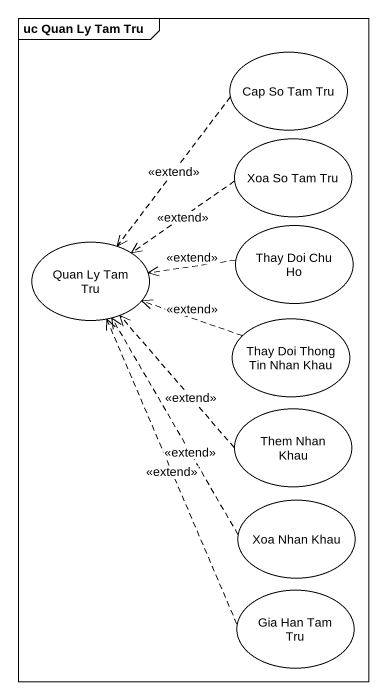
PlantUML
@startuml
mainframe uc Quan Ly Tam Tru
usecase "Cap So Tam Tru" as Cap_So_Tam_Tru
usecase "Xoa So Tam Tru" as Xoa_So_Tam_Tru
usecase "Quan Ly Tam Tru" as Quan_Ly_Tam_Tru
usecase "Thay Doi Chu Ho" as Thay_Doi_Chu_Ho
usecase "Thay Doi Thong Tin Nhan Khau" as Thay_Doi_Thong_Tin_Nhan_Khau
usecase "Them Nhan Khau" as Them_Nhan_Khau
usecase "Xoa Nhan Khau" as Xoa_Nhan_Khau
usecase "Gia Han Tam Tru" as Gia_Han_Tam_Tru
Cap_So_Tam_Tru ..> Quan_Ly_Tam_Tru : <<extend>>
Xoa_So_Tam_Tru .left.> Quan_Ly_Tam_Tru : <<extend>>
Thay_Doi_Chu_Ho .left.> Quan_Ly_Tam_Tru : <<extend>>
Thay_Doi_Thong_Tin_Nhan_Khau .left.> Quan_Ly_Tam_Tru : <<extend>>
Them_Nhan_Khau .up.> Quan_Ly_Tam_Tru : <<extend>>
Xoa_Nhan_Khau .up.> Quan_Ly_Tam_Tru : <<extend>>
Gia_Han_Tam_Tru .up.> Quan_Ly_Tam_Tru : <<extend>>
@enduml
